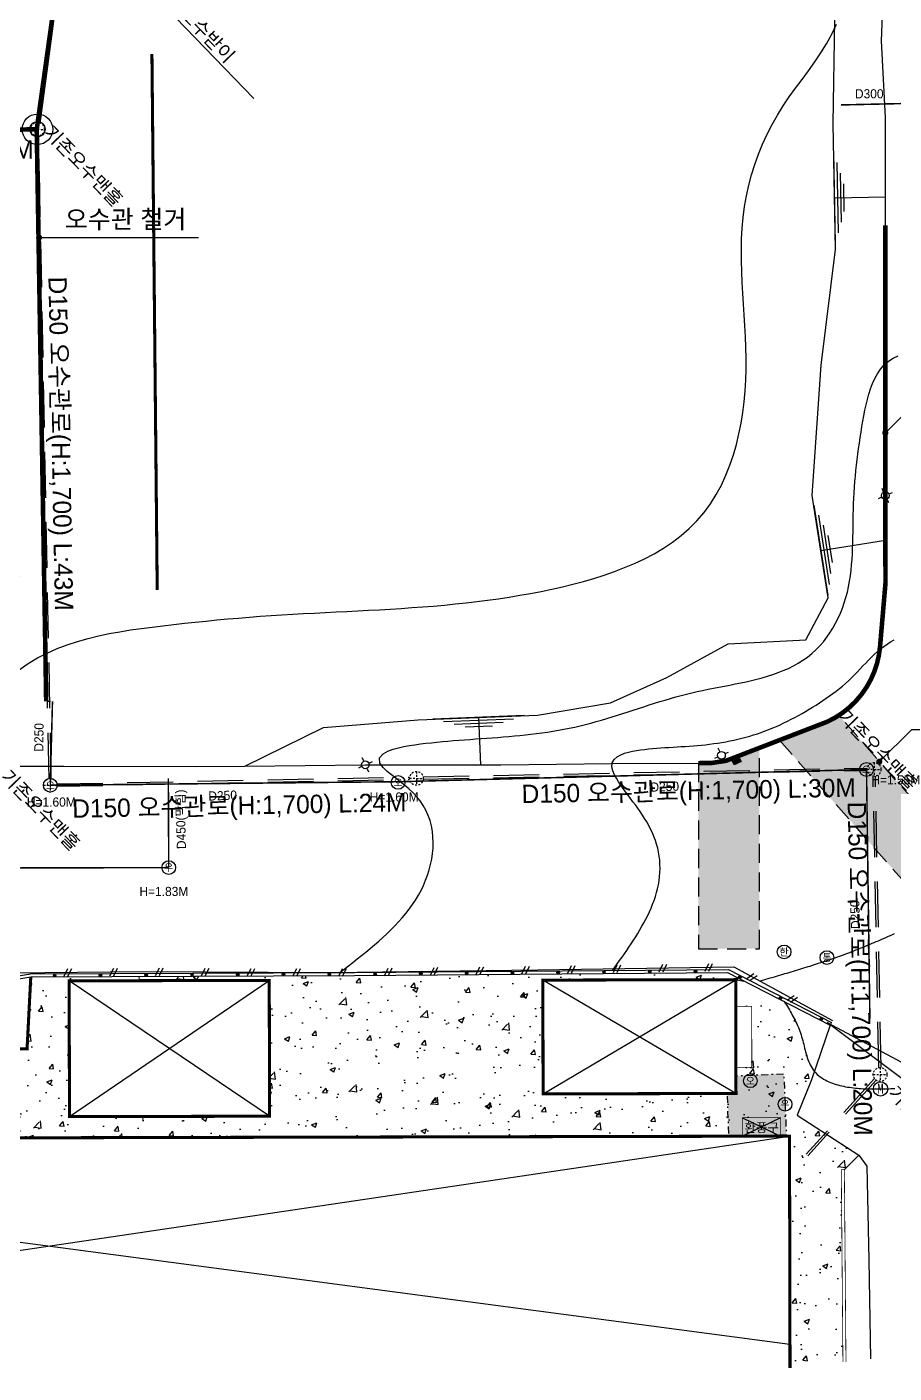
# Model space of a CAD drawing. Header units: millimetres. Extents: x 215149 to 215376, y 463026 to 463188.
# Drawn here: x 215243.6 to 215300.4, y 463030.3 to 463118.6 of the extents above; entities that cross this region are included whole.
import ezdxf
from ezdxf.enums import TextEntityAlignment as Align

# ---------------------------------------------------------------- set-up
doc = ezdxf.new("R2010")
doc.units = ezdxf.units.MM
doc.header["$MEASUREMENT"] = 0
for name, pattern in [('CENTER', [2, 1.25, -0.25, 0.25, -0.25]), ('DASHDOT', [1, 0.5, -0.25, 0, -0.25]), ('DASHED2', [0.375, 0.25, -0.125]), ('HIDDEN2', [0.1875, 0.125, -0.0625]), ('HIDDEN_2', [4.6, 3, -1.6]), ('PHANTOM2', [1.25, 0.625, -0.125, 0.125, -0.125, 0.125, -0.125])]:
    doc.linetypes.add(name, pattern=pattern)
for name, color, linetype in [('-C-L형 측구 경계석 철거', 10, 'CENTER'), ('-C-아스콘 절단', 1, 'DASHED2'), ('-C-아스콘 철거', 254, 'Continuous'), ('-C-오수관철거', 4, 'PHANTOM2'), ('-C-오수맨홀 철거', 4, 'Continuous'), ('-C-지시선', 7, 'Continuous'), ('-C-콘크리트 절단', 30, 'DASHDOT'), ('-C-콘크리트 철거', 253, 'Continuous'), ('1M(48)', 252, 'Continuous'), ('5M(86)', 252, 'Continuous'), ("CON'C(31)", 252, 'Continuous'), ('DIM', 252, 'Continuous'), ('HID', 252, 'HIDDEN2'), ('TBM(1)', 252, 'Continuous'), ('TEX', 252, 'Continuous'), ('TEXT', 252, 'Continuous'), ('WALL', 252, 'Continuous'), ('WB', 252, 'Continuous'), ('가로등(32)', 252, 'Continuous'), ('경사면(8)', 252, 'Continuous'), ('기타맨홀(25)', 252, 'Continuous'), ('도시가스맨홀(50)', 252, 'Continuous'), ('빗물받이(5)', 252, 'Continuous'), ('아스팔트도로(1)', 252, 'Continuous'), ('오수(34)', 252, 'Continuous'), ('오수관로', 252, 'HIDDEN_2'), ('옹벽(4)', 252, 'Continuous'), ('우수맨홀(42)', 252, 'Continuous'), ('조립식건물(40)', 252, 'Continuous'), ('콘크리트수로(5)', 252, 'Continuous'), ('통신맨홀(4)', 252, 'Continuous'), ('한전맨홀(1)', 252, 'Continuous'), ('현황선', 252, 'Continuous'), ('휀스(70)', 252, 'Continuous')]:
    doc.layers.add(name, color=color, linetype=linetype)
doc.styles.get("Standard").update_dxf_attribs({"font": 'simplex.shx'})
doc.styles.add('돋음', font='Dotum.ttf')
doc.styles.add('돋음체', font='DotumChe.TTF')
doc.styles.add('휴먼엑스포', font='Expo M.ttf')
doc.dimstyles.get("Standard").update_dxf_attribs({"dimtxt": 0.18, "dimasz": 0.18, "dimexe": 0.18, "dimexo": 0.0625, "dimgap": 0.09, "dimtad": 1, "dimzin": 0, "dimdsep": 46, "dimtxsty": 'Standard', "dimcen": 0.09, "dimadec": 0, "dimazin": 0, "dimtfac": 1, "dimtdec": 4, "dimtofl": 0, "dimtmove": 0, "dimatfit": 3, "dimfxl": 1, "dimtolj": 1, "dimtzin": 0, "dimarcsym": 0})

# ---------------------------------------------------------------- blocks, each defined once
blk = doc.blocks.new('I1')
at = {"layer": '옹벽(4)'}
blk.add_hatch(color=256, dxfattribs=at).paths.add_polyline_path([(-0.084, 0, 1), (0.085, 0, 1)])
blk.add_circle((0, 0), 0.0846, dxfattribs=at)
blk = doc.blocks.new('P')
at = {"layer": '휀스(70)', "linetype": 'Continuous'}
for points in [[(-0.25, -0.25), (0, 0.25)], [(0, -0.25), (0.25, 0.25)]]:
    blk.add_lwpolyline(points, dxfattribs=at)
blk = doc.blocks.new('m')
at = {"layer": '기타맨홀(25)'}
blk.add_circle((0, 0), 0.78, dxfattribs=at)
at = {"layer": '기타맨홀(25)', "linetype": 'Continuous', "style": '돋음체'}
blk.add_text('M', height=1.1, dxfattribs=at).set_placement((-0.37, -0.52))
blk = doc.blocks.new('w')
at = {"layer": '우수맨홀(42)'}
blk.add_circle((0, 0), 0.75, dxfattribs=at)
at = {"layer": '우수맨홀(42)', "style": '돋음체'}
blk.add_text('우', height=0.8, dxfattribs=at).set_placement((0, 0), align=Align.MIDDLE)
blk = doc.blocks.new('o')
at = {"layer": '오수(34)'}
blk.add_circle((0, 0), 0.75, dxfattribs=at)
at = {"layer": '오수(34)', "style": '돋음체'}
blk.add_text('오', height=0.8, dxfattribs=at).set_placement((0, 0), align=Align.MIDDLE)
blk = doc.blocks.new('e-')
at = {"layer": '한전맨홀(1)'}
blk.add_circle((0, 0), 0.75, dxfattribs=at)
at = {"layer": '한전맨홀(1)', "style": '돋음체'}
blk.add_text('한', height=0.8, rotation=0.4266, dxfattribs=at).set_placement((0, 0), align=Align.MIDDLE)
blk = doc.blocks.new('t-')
at = {"layer": '통신맨홀(4)'}
blk.add_circle((0, 0), 0.75, dxfattribs=at)
at = {"layer": '통신맨홀(4)', "style": '돋음체'}
blk.add_text('통', height=0.8, dxfattribs=at).set_placement((0.01, 0.01), align=Align.MIDDLE)
blk = doc.blocks.new('F')
at = {"layer": '가로등(32)'}
for p, q in [((-0.19, 0.42), (-0.35, 0.77)), ((0.42, 0.19), (0.77, 0.35)), ((-0.42, -0.19), (-0.77, -0.35)), ((0.19, -0.42), (0.35, -0.77))]:
    blk.add_line(p, q, dxfattribs=at)
blk.add_circle((0, 0), 0.42, dxfattribs=at)
blk = doc.blocks.new('W1')
at = {"layer": '빗물받이(5)'}
h = blk.add_hatch(dxfattribs=at)
h.set_pattern_fill('ANSI31', color=256, scale=0.02, style=0)
h.set_pattern_definition([(45, (-178.083926, -134.613974), (-0.04490128, 0.04490128), [])])
h.paths.add_polyline_path([(0.26, 0.149), (-0.24, 0.149), (-0.24, -0.151), (0.26, -0.151)])
blk.add_lwpolyline([(-0.24, 0.149), (0.26, 0.149), (0.26, -0.151), (-0.24, -0.151), (-0.24, 0.149)], dxfattribs=at)
blk = doc.blocks.new('A$C3eb1137b')
at = {"layer": 'DIM'}
for points in [[(25.754, 13.099, 0, 0.3, 0), (25.882, 13.99, 0, 0, 0), (25.82, 13.558, 0, 0, 0)], [(24.93, 7.352, 0, 0.3, 0), (25.058, 8.242, 0, 0, 0), (24.996, 7.811, 0, 0, 0)], [(24.139, 1.835, 0, 0.3, 0), (24.267, 2.725, 0, 0, 0), (24.205, 2.294, 0, 0, 0)]]:
    blk.add_lwpolyline(points, format="xyseb", dxfattribs=at)
at = {"layer": 'HID'}
for p, q in [((-0.45, 0.012), (0.45, -0.012)), ((0.012, 0.45), (-0.012, -0.45)), ((23.375, 0.256), (24.275, 0.231)), ((23.837, 0.693), (23.813, -0.206)), ((24.277, -42.304), (24.252, -43.204)), ((48.275, -42.078), (48.25, -42.977)), ((77.811, -42.209), (78.711, -42.233)), ((78.273, -41.771), (78.249, -42.671)), ((23.815, -42.742), (24.714, -42.767)), ((47.813, -42.515), (48.713, -42.54)), ((78.016, -62.208), (78.915, -62.232)), ((78.478, -61.77), (78.453, -62.67))]:
    blk.add_line(p, q, dxfattribs=at)
for centre in [(0, 0), (23.825, 0.244), (24.264, -42.754), (48.263, -42.528), (78.261, -42.221), (78.466, -62.22)]:
    blk.add_circle(centre, 0.45, dxfattribs=at)
at = {"layer": 'WALL'}
blk.add_line((-2.185, 1.111), (-2.168, -0.537), dxfattribs=at)
at = {"layer": 'WB'}
for p, q in [((26.231, 15.111), (25.697, 14.605)), ((26.217, 14.591), (25.711, 15.125)), ((25.964, 14.858), (38.021, 2.122))]:
    blk.add_line(p, q, dxfattribs=at)
at = {"layer": 'WB', "const_width": 0.15}
for points in [[(25.888, 16.143), (25.885, 15.218)], [(26.108, 16.16), (26.105, 15.198)], [(25.953, 14.49), (23.972, 0.669)]]:
    blk.add_lwpolyline(points, dxfattribs=at)
at = {"layer": 'WB'}
blk.add_circle((25.964, 14.858), 0.368, dxfattribs=at)
at = {"layer": '오수관로'}
for p, q in [((-2.174, 0.053), (-0.451, 0.07)), ((0.449, 0.08), (23.374, 0.314)), ((0.451, -0.07), (23.376, 0.164)), ((-2.173, -0.097), (-0.449, -0.08)), ((24.185, -42.311), (23.755, -0.207)), ((24.335, -42.31), (23.905, -0.206)), ((48.711, -42.429), (77.811, -42.132)), ((48.713, -42.579), (77.812, -42.282)), ((24.714, -42.675), (47.812, -42.438)), ((24.715, -42.825), (47.814, -42.588)), ((78.387, -61.771), (78.191, -42.672)), ((78.537, -61.769), (78.341, -42.67)), ((78.096, -62.491), (73.563, -67.408)), ((78.207, -62.593), (73.673, -67.51))]:
    blk.add_line(p, q, dxfattribs=at)
at = {"layer": 'TEX', "ltscale": 1.2, "style": '휴먼엑스포'}
for s, p in [('악취방지용 기성오수받이', (27.47, 13.655)), ('기존오수맨홀', (24.165, -0.03)), ('오수맨홀', (-4.169, -0.633)), ('기존 부지내우수맨홀', (14.613, -22.192)), ('연결됨', (13.642, -23.256)), ('기존오수맨홀', (75.862, -38.799)), ('기존오수맨홀', (20.957, -42.219)), ('기존오수맨홀', (78.911, -63.493))]:
    blk.add_text(s, height=0.9, rotation=313.42948, dxfattribs=at).set_placement(p)
at = {"layer": 'TEXT', "style": '휴먼엑스포'}
for s, rotation, p in [('D150 오수관로(H:1,700) L:24M', 0.58568, (1.674, -1.899)), ('D150 오수관로(H:1,700) L:43M', 270.58568, (24.453, -9.432)), ('D150 오수관로(H:1,700) L:30M', 0.58568, (55.151, -44.219)), ('D150 오수관로(H:1,700) L:24M', 0.58568, (25.694, -44.904)), ('D150 오수관로(H:1,700) L:20M', 270.58568, (76.508, -44.333))]:
    blk.add_text(s, height=1.2, rotation=rotation, dxfattribs=at).set_placement(p)

msp = doc.modelspace()

# ---------------------------------------------------------------- hatches: boundary and pattern name
at = {"layer": '-C-아스콘 철거'}
h = msp.add_hatch(color=256, dxfattribs=at)
h.dxf.hatch_style = 1
h.paths.add_polyline_path([(215301.252, 463062.344), (215304.253, 463064.988), (215296.815, 463073.434), (215296.068, 463073.022), (215292.918, 463071.807)])
h = msp.add_hatch(color=256, dxfattribs=at)
h.dxf.hatch_style = 1
h.paths.add_polyline_path([(215291.61, 463071.302), (215289.412, 463070.455), (215288.441, 463070.308), (215287.61, 463070.302), (215287.61, 463058.138), (215291.61, 463058.138)])
at = {"layer": '-C-콘크리트 철거', "linetype": 'ByBlock'}
h = msp.add_hatch(color=256, dxfattribs=at)
h.dxf.hatch_style = 1
h.paths.add_polyline_path([(215293.287, 463047.947), (215293.372, 463045.948), (215289.62, 463045.79), (215289.535, 463047.788), (215289.51, 463048.651), (215290.072, 463048.653), (215290.07, 463049.813), (215293.203, 463049.945)])
at = {"layer": "CON'C(31)"}
h = msp.add_hatch(dxfattribs=at)
h.set_pattern_fill('AR-CONC', color=256, scale=0.5)
h.set_pattern_definition([(50, (0, 0), (3.586300913, -0.313760675), [0.375, -4.125]), (355, (0, 0), (-0.693756668, 3.760960669), [0.3, -3.3]), (100.45144446, (0.299, -0.026), (2.892544234, 3.447199955), [0.31870096, -3.50571056]), (46.1842, (0, 1), (5.336206653, -0.827596404), [0.5625, -6.1875]), (96.6356355, (0.4447, 0.931), (4.67330973, 4.870593004), [0.47805171, -5.2585688]), (351.184164, (0, 1), (4.673309725, 4.870593), [0.45, -4.950000005]), (21, (0.5, 0.75), (2.98453526, -2.013094453), [0.375, -4.125]), (326, (0.5, 0.75), (1.21657666, 3.625750225), [0.3, -3.3]), (71.45144474, (0.7487, 0.5822), (4.201111884, 1.612655764), [0.31870095, -3.50571056]), (37.5, (0, 0), (0.0607992766, 1.664469269), [0, -3.26, 0, -3.35, 0, -3.3125]), (7.5, (0, 0), (1.315347687, 1.9720585594), [0, -1.91, 0, -3.185, 0, -1.2625]), (327.5, (-1.115, 0), (2.669112181, -0.1127743587), [0, -1.25, 0, -3.9, 0, -5.175]), (317.5, (-1.615, 0), (2.915930847, 0.500524912), [0, -1.625, 0, -2.59, 0, -3.675])])
h.paths.add_polyline_path([(215274.011, 463056.449), (215265.071, 463056.376), (215243.857, 463056.293), (215243.614, 463051.576), (215243.191, 463051.576), (215242.606, 463045.745), (215271.247, 463045.808)])
h.paths.add_polyline_path([(215259.505, 463047.164), (215246.392, 463047.135), (215246.372, 463056.034), (215259.485, 463056.063)], flags=16)
h.paths.add_polyline_path([(215295.016, 463049.553), (215295.206, 463050.104), (215295.136, 463050.195), (215295.064, 463050.302), (215294.999, 463050.413), (215294.939, 463050.527), (215294.885, 463050.644), (215294.835, 463050.763), (215294.79, 463050.884), (215294.748, 463051.006), (215294.709, 463051.128), (215294.673, 463051.252), (215294.638, 463051.376), (215294.605, 463051.501), (215294.573, 463051.625), (215294.541, 463051.75), (215294.51, 463051.875), (215294.478, 463052), (215294.445, 463052.125), (215294.411, 463052.249), (215294.376, 463052.373), (215294.338, 463052.496), (215294.298, 463052.619), (215294.255, 463052.74), (215294.21, 463052.861), (215294.161, 463052.98), (215294.111, 463053.099), (215294.058, 463053.216), (215294.003, 463053.333), (215293.946, 463053.448), (215293.887, 463053.563), (215293.826, 463053.677), (215293.764, 463053.79), (215293.701, 463053.902), (215293.637, 463054.014), (215293.572, 463054.125), (215293.505, 463054.235), (215293.439, 463054.346), (215293.372, 463054.456), (215293.304, 463054.565), (215293.236, 463054.675), (215289.526, 463056.576), (215274.011, 463056.449), (215271.247, 463045.808), (215290.496, 463045.851), (215290.496, 463047.061), (215292.984, 463047.061), (215292.984, 463045.857), (215293.58, 463045.858), (215293.614, 463030.654), (215297.081, 463031.047), (215296.974, 463043.661), (215297.174, 463043.663), (215297.86, 463044.351), (215298.114, 463044.607), (215294.076, 463047.239)])
h.paths.add_polyline_path([(215277.431, 463048.624), (215277.415, 463056.082), (215290.056, 463056.11), (215290.06, 463054.366), (215291.103, 463054.368), (215291.112, 463050.362), (215290.069, 463050.359), (215290.072, 463048.653)], flags=16)
h.paths.add_polyline_path([(215290.563, 463049.488, -1), (215291.463, 463049.488, -1)], flags=16)
h.paths.add_polyline_path([(215293.737, 463047.947, -1), (215292.837, 463047.947, -1)], flags=16)
h.paths.add_polyline_path([(215240.269, 463049.139), (215243.402, 463049.139), (215243.402, 463050.169), (215240.269, 463050.169)], flags=9)
h.paths.add_polyline_path([(215292.826, 463047.543), (215293.749, 463047.543), (215293.749, 463048.35), (215292.826, 463048.35)], flags=24)
h.paths.add_polyline_path([(215290.57, 463049.143), (215291.455, 463049.143), (215291.455, 463049.833), (215290.57, 463049.833)], flags=24)

# ---------------------------------------------------------------- linework, layer by layer
at = {"layer": '-C-L형 측구 경계석 철거', "ltscale": 2, "const_width": 0.3, "flags": 128}
msp.add_lwpolyline([(215287.61, 463070.303), (215288.441, 463070.308), (215289.412, 463070.455), (215296.068, 463073.022, 0.271366), (215299.517, 463077.979), (215299.87, 463082.103), (215299.859, 463087.839), (215299.864, 463096.063), (215299.864, 463105.539)], format="xyb", dxfattribs=at)
at = {"layer": '-C-L형 측구 경계석 철거'}
msp.add_lwpolyline([(215245.154, 463074.347), (215245.004, 463074.347)], dxfattribs=at)
at = {"layer": '-C-아스콘 절단', "color": 1, "ltscale": 5}
for points in [[(215292.918, 463071.807), (215301.252, 463062.344), (215304.253, 463064.988), (215296.815, 463073.434)], [(215287.61, 463070.302), (215287.61, 463058.138), (215291.61, 463058.138), (215291.61, 463071.302)]]:
    msp.add_lwpolyline(points, dxfattribs=at)
at = {"layer": '-C-오수관철거', "ltscale": 3, "flags": 128}
msp.add_lwpolyline([(215246.292, 463126.475, 0.3, 0.3, 0), (215244.246, 463111.847, 0.3, 0.3, 0), (215244.867, 463074.346, 0, 0, 0)], format="xyseb", dxfattribs=at)
at = {"layer": '-C-오수관철거', "ltscale": 3, "const_width": 0.3}
msp.add_lwpolyline([(215244.246, 463111.847), (215220.47, 463111.378)], dxfattribs=at)
at = {"layer": '-C-오수맨홀 철거'}
for radius in [1, 0.5]:
    msp.add_circle((215244.291, 463111.845), radius, dxfattribs=at)
at = {"layer": '-C-콘크리트 절단', "ltscale": 0.9, "flags": 128}
msp.add_lwpolyline([(215293.287, 463047.947), (215293.372, 463045.948), (215289.62, 463045.79), (215289.535, 463047.788), (215289.51, 463048.651), (215290.072, 463048.653), (215290.07, 463049.813), (215293.203, 463049.945)], close=True, dxfattribs=at)
at = {"layer": '1M(48)'}
for points, elevation in [([(215243.105, 463076.425), (215243.689, 463076.83), (215243.689, 463076.83), (215244.301, 463077.194), (215244.301, 463077.194), (215244.934, 463077.519), (215244.934, 463077.519), (215245.585, 463077.806), (215245.585, 463077.806), (215246.25, 463078.059), (215246.25, 463078.059), (215246.926, 463078.28), (215246.926, 463078.28), (215247.611, 463078.473), (215247.611, 463078.473), (215248.303, 463078.641), (215248.303, 463078.641), (215248.999, 463078.788), (215248.999, 463078.788), (215249.699, 463078.917), (215249.699, 463078.917), (215250.401, 463079.03), (215250.401, 463079.03), (215251.106, 463079.131), (215251.106, 463079.131), (215251.812, 463079.223), (215251.812, 463079.223), (215252.518, 463079.308), (215252.518, 463079.308), (215253.225, 463079.389), (215253.225, 463079.389), (215253.933, 463079.467), (215253.933, 463079.467), (215254.64, 463079.543), (215254.64, 463079.543), (215255.348, 463079.616), (215255.348, 463079.616), (215256.056, 463079.685), (215256.056, 463079.685), (215256.765, 463079.752), (215256.765, 463079.752), (215257.474, 463079.814), (215257.474, 463079.814), (215258.183, 463079.873), (215258.183, 463079.873), (215258.893, 463079.927), (215258.893, 463079.927), (215259.602, 463079.977), (215259.602, 463079.977), (215260.313, 463080.023), (215260.313, 463080.023), (215261.023, 463080.065), (215261.023, 463080.065), (215261.734, 463080.105), (215261.734, 463080.105), (215262.444, 463080.142), (215262.444, 463080.142), (215263.155, 463080.178), (215263.155, 463080.178), (215263.866, 463080.213), (215263.866, 463080.213), (215264.577, 463080.248), (215264.577, 463080.248), (215265.287, 463080.284), (215265.287, 463080.284), (215265.998, 463080.321), (215265.998, 463080.321), (215266.709, 463080.359), (215266.709, 463080.359), (215267.419, 463080.4), (215267.419, 463080.4), (215268.129, 463080.444), (215268.129, 463080.444), (215268.839, 463080.492), (215268.839, 463080.492), (215269.549, 463080.544), (215269.549, 463080.544), (215270.259, 463080.601), (215270.259, 463080.601), (215270.967, 463080.664), (215270.967, 463080.664), (215271.676, 463080.733), (215271.676, 463080.733), (215272.383, 463080.808), (215272.383, 463080.808), (215273.09, 463080.89), (215273.09, 463080.89), (215273.796, 463080.98), (215273.796, 463080.98), (215274.501, 463081.079), (215274.501, 463081.079), (215275.205, 463081.185), (215275.205, 463081.185), (215275.907, 463081.301), (215275.907, 463081.301), (215276.607, 463081.426), (215276.607, 463081.426), (215277.306, 463081.561), (215277.306, 463081.561), (215278.003, 463081.706), (215278.003, 463081.706), (215278.697, 463081.862), (215278.697, 463081.862), (215279.389, 463082.03), (215279.389, 463082.03), (215280.077, 463082.212), (215280.077, 463082.212), (215280.76, 463082.41), (215280.76, 463082.41), (215281.439, 463082.624), (215281.439, 463082.624), (215282.111, 463082.858), (215282.111, 463082.858), (215282.775, 463083.114), (215282.775, 463083.114), (215283.43, 463083.392), (215283.43, 463083.392), (215284.073, 463083.696), (215284.073, 463083.696), (215284.703, 463084.028), (215284.703, 463084.028), (215285.315, 463084.39), (215285.315, 463084.39), (215285.907, 463084.785), (215285.907, 463084.785), (215286.474, 463085.215), (215286.474, 463085.215), (215287.012, 463085.681), (215287.012, 463085.681), (215287.516, 463086.183), (215287.516, 463086.183), (215287.98, 463086.723), (215287.98, 463086.723), (215288.401, 463087.296), (215288.401, 463087.296), (215288.779, 463087.899), (215288.779, 463087.899), (215289.116, 463088.525), (215289.116, 463088.525), (215289.415, 463089.171), (215289.415, 463089.171), (215289.676, 463089.833), (215289.676, 463089.833), (215289.904, 463090.507), (215289.904, 463090.507), (215290.1, 463091.191), (215290.1, 463091.191), (215290.266, 463091.883), (215290.266, 463091.883), (215290.404, 463092.582), (215290.404, 463092.582), (215290.516, 463093.284), (215290.516, 463093.284), (215290.603, 463093.99), (215290.603, 463093.99), (215290.668, 463094.699), (215290.668, 463094.699), (215290.71, 463095.41), (215290.71, 463095.41), (215290.731, 463096.121), (215290.731, 463096.121), (215290.733, 463096.833), (215290.733, 463096.833), (215290.72, 463097.544), (215290.72, 463097.544), (215290.693, 463098.255), (215290.693, 463098.255), (215290.657, 463098.966), (215290.657, 463098.966), (215290.615, 463099.676), (215290.615, 463099.676), (215290.569, 463100.387), (215290.569, 463100.387), (215290.525, 463101.097), (215290.525, 463101.097), (215290.484, 463101.807), (215290.484, 463101.807), (215290.452, 463102.518), (215290.452, 463102.518), (215290.431, 463103.229), (215290.431, 463103.229), (215290.425, 463103.941), (215290.425, 463103.941), (215290.439, 463104.653), (215290.439, 463104.653), (215290.476, 463105.363), (215290.476, 463105.363), (215290.539, 463106.072), (215290.539, 463106.072), (215290.632, 463106.778), (215290.632, 463106.778), (215290.756, 463107.478), (215290.756, 463107.478), (215290.911, 463108.173), (215290.911, 463108.173), (215291.095, 463108.86), (215291.095, 463108.86), (215291.308, 463109.539), (215291.308, 463109.539), (215291.55, 463110.208), (215291.55, 463110.208), (215291.819, 463110.867), (215291.819, 463110.867), (215292.115, 463111.514), (215292.115, 463111.514), (215292.438, 463112.148), (215292.438, 463112.148), (215292.787, 463112.768), (215292.787, 463112.768), (215293.162, 463113.373), (215293.162, 463113.373), (215293.561, 463113.962), (215293.561, 463113.962), (215293.976, 463114.541), (215293.976, 463114.541), (215294.399, 463115.113), (215294.399, 463115.113), (215294.822, 463115.685), (215294.822, 463115.685), (215295.238, 463116.262), (215295.238, 463116.262), (215295.639, 463116.85), (215295.639, 463116.85), (215296.015, 463117.455), (215296.015, 463117.455), (215296.356, 463118.079), (215296.356, 463118.079), (215296.654, 463118.725)], 94), ([(215264.102, 463056.583), (215264.391, 463056.804), (215264.391, 463056.804), (215264.68, 463057.025), (215264.68, 463057.025), (215264.967, 463057.247), (215264.967, 463057.247), (215265.254, 463057.471), (215265.254, 463057.471), (215265.539, 463057.696), (215265.539, 463057.696), (215265.823, 463057.924), (215265.823, 463057.924), (215266.104, 463058.155), (215266.104, 463058.155), (215266.382, 463058.389), (215266.382, 463058.389), (215266.656, 463058.628), (215266.656, 463058.628), (215266.927, 463058.87), (215266.927, 463058.87), (215267.194, 463059.118), (215267.194, 463059.118), (215267.455, 463059.371), (215267.455, 463059.371), (215267.71, 463059.629), (215267.71, 463059.629), (215267.959, 463059.895), (215267.959, 463059.895), (215268.2, 463060.167), (215268.2, 463060.167), (215268.433, 463060.446), (215268.433, 463060.446), (215268.656, 463060.733), (215268.656, 463060.733), (215268.868, 463061.028), (215268.868, 463061.028), (215269.069, 463061.331), (215269.069, 463061.331), (215269.257, 463061.642), (215269.257, 463061.642), (215269.432, 463061.961), (215269.432, 463061.961), (215269.591, 463062.288), (215269.591, 463062.288), (215269.734, 463062.622), (215269.734, 463062.622), (215269.861, 463062.963), (215269.861, 463062.963), (215269.97, 463063.31), (215269.97, 463063.31), (215270.061, 463063.662), (215270.061, 463063.662), (215270.133, 463064.018), (215270.133, 463064.018), (215270.186, 463064.378), (215270.186, 463064.378), (215270.219, 463064.74), (215270.219, 463064.74), (215270.229, 463065.103), (215270.229, 463065.103), (215270.216, 463065.467), (215270.216, 463065.467), (215270.179, 463065.828), (215270.179, 463065.828), (215270.115, 463066.186), (215270.115, 463066.186), (215270.024, 463066.538), (215270.024, 463066.538), (215269.904, 463066.881), (215269.904, 463066.881), (215269.756, 463067.213), (215269.756, 463067.213), (215269.579, 463067.531), (215269.579, 463067.531), (215269.374, 463067.831), (215269.374, 463067.831), (215269.144, 463068.112), (215269.144, 463068.112), (215268.893, 463068.375), (215268.893, 463068.375), (215268.627, 463068.623), (215268.627, 463068.623), (215268.35, 463068.859), (215268.35, 463068.859), (215268.067, 463069.088), (215268.067, 463069.088), (215267.781, 463069.312), (215267.781, 463069.312), (215267.494, 463069.536), (215267.494, 463069.536), (215267.213, 463069.765), (215267.213, 463069.765), (215266.945, 463070.012), (215266.945, 463070.012), (215266.728, 463070.302), (215266.728, 463070.302), (215266.704, 463070.653), (215266.704, 463070.653), (215266.943, 463070.921), (215266.943, 463070.921), (215267.264, 463071.091), (215267.264, 463071.091), (215267.606, 463071.213), (215267.606, 463071.213), (215267.957, 463071.308), (215267.957, 463071.308), (215268.312, 463071.386), (215268.312, 463071.386), (215268.67, 463071.452), (215268.67, 463071.452), (215269.029, 463071.509), (215269.029, 463071.509), (215269.389, 463071.559), (215269.389, 463071.559), (215269.75, 463071.604), (215269.75, 463071.604), (215270.111, 463071.644), (215270.111, 463071.644), (215270.473, 463071.681), (215270.473, 463071.681), (215270.835, 463071.715), (215270.835, 463071.715), (215271.197, 463071.747), (215271.197, 463071.747), (215271.559, 463071.777), (215271.559, 463071.777), (215271.922, 463071.805), (215271.922, 463071.805), (215272.284, 463071.833), (215272.284, 463071.833), (215272.647, 463071.859), (215272.647, 463071.859), (215273.01, 463071.885), (215273.01, 463071.885), (215273.372, 463071.911), (215273.372, 463071.911), (215273.735, 463071.937), (215273.735, 463071.937), (215274.098, 463071.964), (215274.098, 463071.964), (215274.46, 463071.991), (215274.46, 463071.991), (215274.823, 463072.02), (215274.823, 463072.02), (215275.185, 463072.05), (215275.185, 463072.05), (215275.547, 463072.082), (215275.547, 463072.082), (215275.909, 463072.116), (215275.909, 463072.116), (215276.271, 463072.154), (215276.271, 463072.154), (215276.632, 463072.195), (215276.632, 463072.195), (215276.993, 463072.24), (215276.993, 463072.24), (215277.353, 463072.288), (215277.353, 463072.288), (215277.713, 463072.34), (215277.713, 463072.34), (215278.072, 463072.397), (215278.072, 463072.397), (215278.431, 463072.458), (215278.431, 463072.458), (215278.788, 463072.524), (215278.788, 463072.524), (215279.145, 463072.594), (215279.145, 463072.594), (215279.501, 463072.67), (215279.501, 463072.67), (215279.855, 463072.751), (215279.855, 463072.751), (215280.209, 463072.837), (215280.209, 463072.837), (215280.561, 463072.927), (215280.561, 463072.927), (215280.912, 463073.022), (215280.912, 463073.022), (215281.262, 463073.121), (215281.262, 463073.121), (215281.61, 463073.224), (215281.61, 463073.224), (215281.958, 463073.33), (215281.958, 463073.33), (215282.305, 463073.439), (215282.305, 463073.439), (215282.651, 463073.55), (215282.651, 463073.55), (215282.997, 463073.662), (215282.997, 463073.662), (215283.343, 463073.776), (215283.343, 463073.776), (215283.688, 463073.889), (215283.688, 463073.889), (215284.034, 463074.002), (215284.034, 463074.002), (215284.38, 463074.114), (215284.38, 463074.114), (215284.726, 463074.224), (215284.726, 463074.224), (215285.073, 463074.332), (215285.073, 463074.332), (215285.421, 463074.438), (215285.421, 463074.438), (215285.77, 463074.541), (215285.77, 463074.541), (215286.12, 463074.64), (215286.12, 463074.64), (215286.471, 463074.735), (215286.471, 463074.735), (215286.823, 463074.826), (215286.823, 463074.826), (215287.176, 463074.912), (215287.176, 463074.912), (215287.531, 463074.993), (215287.531, 463074.993), (215287.886, 463075.07), (215287.886, 463075.07), (215288.242, 463075.143), (215288.242, 463075.143), (215288.599, 463075.214), (215288.599, 463075.214), (215288.956, 463075.283), (215288.956, 463075.283), (215289.313, 463075.352), (215289.313, 463075.352), (215289.67, 463075.421), (215289.67, 463075.421), (215290.026, 463075.492), (215290.026, 463075.492), (215290.383, 463075.565), (215290.383, 463075.565), (215290.738, 463075.641), (215290.738, 463075.641), (215291.093, 463075.722), (215291.093, 463075.722), (215291.446, 463075.809), (215291.446, 463075.809), (215291.797, 463075.902), (215291.797, 463075.902), (215292.146, 463076.004), (215292.146, 463076.004), (215292.493, 463076.114), (215292.493, 463076.114), (215292.836, 463076.235), (215292.836, 463076.235), (215293.174, 463076.368), (215293.174, 463076.368), (215293.507, 463076.514), (215293.507, 463076.514), (215293.833, 463076.675), (215293.833, 463076.675), (215294.151, 463076.85), (215294.151, 463076.85), (215294.46, 463077.043), (215294.46, 463077.043), (215294.757, 463077.252), (215294.757, 463077.252), (215295.041, 463077.479), (215295.041, 463077.479), (215295.31, 463077.724), (215295.31, 463077.724), (215295.563, 463077.985), (215295.563, 463077.985), (215295.801, 463078.26), (215295.801, 463078.26), (215296.023, 463078.548), (215296.023, 463078.548), (215296.23, 463078.846), (215296.23, 463078.846), (215296.423, 463079.155), (215296.423, 463079.155), (215296.601, 463079.472), (215296.601, 463079.472), (215296.764, 463079.796), (215296.764, 463079.796), (215296.914, 463080.128), (215296.914, 463080.128), (215297.049, 463080.465), (215297.049, 463080.465), (215297.17, 463080.808), (215297.17, 463080.808), (215297.277, 463081.156), (215297.277, 463081.156), (215297.37, 463081.507), (215297.37, 463081.507), (215297.449, 463081.862), (215297.449, 463081.862), (215297.516, 463082.22), (215297.516, 463082.22), (215297.572, 463082.579), (215297.572, 463082.579), (215297.617, 463082.94), (215297.617, 463082.94), (215297.653, 463083.301), (215297.653, 463083.301), (215297.681, 463083.664), (215297.681, 463083.664), (215297.702, 463084.027), (215297.702, 463084.027), (215297.718, 463084.39), (215297.718, 463084.39), (215297.729, 463084.754), (215297.729, 463084.754), (215297.736, 463085.117), (215297.736, 463085.117), (215297.741, 463085.481), (215297.741, 463085.481), (215297.745, 463085.844), (215297.745, 463085.844), (215297.75, 463086.208), (215297.75, 463086.208), (215297.755, 463086.571), (215297.755, 463086.571), (215297.763, 463086.935), (215297.763, 463086.935), (215297.775, 463087.298), (215297.775, 463087.298), (215297.79, 463087.662), (215297.79, 463087.662), (215297.811, 463088.025), (215297.811, 463088.025), (215297.835, 463088.388), (215297.835, 463088.388), (215297.863, 463088.75), (215297.863, 463088.75), (215297.896, 463089.112), (215297.896, 463089.112), (215297.932, 463089.474), (215297.932, 463089.474), (215297.971, 463089.835), (215297.971, 463089.835), (215298.014, 463090.197), (215298.014, 463090.197), (215298.06, 463090.557), (215298.06, 463090.557), (215298.109, 463090.917), (215298.109, 463090.917), (215298.161, 463091.277), (215298.161, 463091.277), (215298.215, 463091.637), (215298.215, 463091.637), (215298.272, 463091.996), (215298.272, 463091.996), (215298.33, 463092.355), (215298.33, 463092.355), (215298.391, 463092.713), (215298.391, 463092.713), (215298.455, 463093.071), (215298.455, 463093.071), (215298.523, 463093.429), (215298.523, 463093.429), (215298.598, 463093.784), (215298.598, 463093.784), (215298.682, 463094.138), (215298.682, 463094.138), (215298.778, 463094.489), (215298.778, 463094.489), (215298.888, 463094.835), (215298.888, 463094.835), (215299.015, 463095.176), (215299.015, 463095.176), (215299.163, 463095.508), (215299.163, 463095.508), (215299.338, 463095.827), (215299.338, 463095.827), (215299.542, 463096.127), (215299.542, 463096.127), (215299.782, 463096.401), (215299.782, 463096.401), (215300.057, 463096.638), (215300.057, 463096.638), (215300.363, 463096.834), (215300.363, 463096.834), (215300.691, 463096.99)], 93), ([(215281.982, 463056.715), (215282.138, 463056.932), (215282.138, 463056.932), (215282.293, 463057.15), (215282.293, 463057.15), (215282.449, 463057.368), (215282.449, 463057.368), (215282.603, 463057.587), (215282.603, 463057.587), (215282.757, 463057.806), (215282.757, 463057.806), (215282.909, 463058.026), (215282.909, 463058.026), (215283.059, 463058.248), (215283.059, 463058.248), (215283.208, 463058.47), (215283.208, 463058.47), (215283.355, 463058.694), (215283.355, 463058.694), (215283.499, 463058.92), (215283.499, 463058.92), (215283.64, 463059.148), (215283.64, 463059.148), (215283.777, 463059.377), (215283.777, 463059.377), (215283.912, 463059.609), (215283.912, 463059.609), (215284.041, 463059.843), (215284.041, 463059.843), (215284.167, 463060.079), (215284.167, 463060.079), (215284.287, 463060.319), (215284.287, 463060.319), (215284.402, 463060.561), (215284.402, 463060.561), (215284.51, 463060.805), (215284.51, 463060.805), (215284.611, 463061.053), (215284.611, 463061.053), (215284.705, 463061.304), (215284.705, 463061.304), (215284.791, 463061.558), (215284.791, 463061.558), (215284.867, 463061.814), (215284.867, 463061.814), (215284.934, 463062.074), (215284.934, 463062.074), (215284.99, 463062.335), (215284.99, 463062.335), (215285.035, 463062.599), (215285.035, 463062.599), (215285.068, 463062.865), (215285.068, 463062.865), (215285.089, 463063.132), (215285.089, 463063.132), (215285.097, 463063.399), (215285.097, 463063.399), (215285.091, 463063.667), (215285.091, 463063.667), (215285.073, 463063.934), (215285.073, 463063.934), (215285.042, 463064.2), (215285.042, 463064.2), (215284.997, 463064.464), (215284.997, 463064.464), (215284.94, 463064.725), (215284.94, 463064.725), (215284.87, 463064.984), (215284.87, 463064.984), (215284.789, 463065.239), (215284.789, 463065.239), (215284.696, 463065.49), (215284.696, 463065.49), (215284.593, 463065.737), (215284.593, 463065.737), (215284.48, 463065.98), (215284.48, 463065.98), (215284.357, 463066.217), (215284.357, 463066.217), (215284.225, 463066.45), (215284.225, 463066.45), (215284.085, 463066.679), (215284.085, 463066.679), (215283.939, 463066.903), (215283.939, 463066.903), (215283.788, 463067.124), (215283.788, 463067.124), (215283.634, 463067.343), (215283.634, 463067.343), (215283.477, 463067.56), (215283.477, 463067.56), (215283.318, 463067.775), (215283.318, 463067.775), (215283.158, 463067.99), (215283.158, 463067.99), (215282.998, 463068.204), (215282.998, 463068.204), (215282.838, 463068.42), (215282.838, 463068.42), (215282.681, 463068.636), (215282.681, 463068.636), (215282.528, 463068.856), (215282.528, 463068.856), (215282.379, 463069.079), (215282.379, 463069.079), (215282.24, 463069.307), (215282.24, 463069.307), (215282.113, 463069.543), (215282.113, 463069.543), (215282.009, 463069.789), (215282.009, 463069.789), (215281.944, 463070.049), (215281.944, 463070.049), (215281.957, 463070.314), (215281.957, 463070.314), (215282.08, 463070.55), (215282.08, 463070.55), (215282.281, 463070.726), (215282.281, 463070.726), (215282.516, 463070.853), (215282.516, 463070.853), (215282.766, 463070.949), (215282.766, 463070.949), (215283.023, 463071.023), (215283.023, 463071.023), (215283.284, 463071.083), (215283.284, 463071.083), (215283.547, 463071.131), (215283.547, 463071.131), (215283.812, 463071.171), (215283.812, 463071.171), (215284.077, 463071.205), (215284.077, 463071.205), (215284.344, 463071.233), (215284.344, 463071.233), (215284.61, 463071.258), (215284.61, 463071.258), (215284.877, 463071.28), (215284.877, 463071.28), (215285.144, 463071.3), (215285.144, 463071.3), (215285.411, 463071.318), (215285.411, 463071.318), (215285.678, 463071.335), (215285.678, 463071.335), (215285.945, 463071.351), (215285.945, 463071.351), (215286.213, 463071.367), (215286.213, 463071.367), (215286.48, 463071.383), (215286.48, 463071.383), (215286.747, 463071.4), (215286.747, 463071.4), (215287.014, 463071.418), (215287.014, 463071.418), (215287.281, 463071.438), (215287.281, 463071.438), (215287.548, 463071.46), (215287.548, 463071.46), (215287.815, 463071.485), (215287.815, 463071.485), (215288.081, 463071.513), (215288.081, 463071.513), (215288.347, 463071.544), (215288.347, 463071.544), (215288.612, 463071.579), (215288.612, 463071.579), (215288.877, 463071.617), (215288.877, 463071.617), (215289.142, 463071.659), (215289.142, 463071.659), (215289.405, 463071.705), (215289.405, 463071.705), (215289.668, 463071.755), (215289.668, 463071.755), (215289.931, 463071.809), (215289.931, 463071.809), (215290.192, 463071.868), (215290.192, 463071.868), (215290.452, 463071.931), (215290.452, 463071.931), (215290.711, 463071.999), (215290.711, 463071.999), (215290.969, 463072.071), (215290.969, 463072.071), (215291.225, 463072.148), (215291.225, 463072.148), (215291.48, 463072.23), (215291.48, 463072.23), (215291.733, 463072.317), (215291.733, 463072.317), (215291.985, 463072.409), (215291.985, 463072.409), (215292.235, 463072.505), (215292.235, 463072.505), (215292.483, 463072.606), (215292.483, 463072.606), (215292.729, 463072.712), (215292.729, 463072.712), (215292.973, 463072.821), (215292.973, 463072.821), (215293.215, 463072.935), (215293.215, 463072.935), (215293.455, 463073.053), (215293.455, 463073.053), (215293.694, 463073.175), (215293.694, 463073.175), (215293.931, 463073.3), (215293.931, 463073.3), (215294.165, 463073.428), (215294.165, 463073.428), (215294.399, 463073.56), (215294.399, 463073.56), (215294.631, 463073.694), (215294.631, 463073.694), (215294.861, 463073.83), (215294.861, 463073.83), (215295.09, 463073.969), (215295.09, 463073.969), (215295.317, 463074.11), (215295.317, 463074.11), (215295.543, 463074.254), (215295.543, 463074.254), (215295.767, 463074.401), (215295.767, 463074.401), (215295.989, 463074.55), (215295.989, 463074.55), (215296.208, 463074.704), (215296.208, 463074.704), (215296.425, 463074.861), (215296.425, 463074.861), (215296.639, 463075.022), (215296.639, 463075.022), (215296.849, 463075.188), (215296.849, 463075.188), (215297.056, 463075.358), (215297.056, 463075.358), (215297.259, 463075.532), (215297.259, 463075.532), (215297.458, 463075.712), (215297.458, 463075.712), (215297.652, 463075.896), (215297.652, 463075.896), (215297.841, 463076.086), (215297.841, 463076.086), (215298.027, 463076.278), (215298.027, 463076.278), (215298.211, 463076.473), (215298.211, 463076.473), (215298.393, 463076.669), (215298.393, 463076.669), (215298.576, 463076.864), (215298.576, 463076.864), (215298.761, 463077.058), (215298.761, 463077.058), (215298.949, 463077.249), (215298.949, 463077.249), (215299.141, 463077.435), (215299.141, 463077.435), (215299.339, 463077.615), (215299.339, 463077.615), (215299.545, 463077.787), (215299.545, 463077.787), (215299.758, 463077.949), (215299.758, 463077.949), (215299.978, 463078.102), (215299.978, 463078.102), (215300.204, 463078.244), (215300.204, 463078.244), (215300.437, 463078.376)], 92), ([(215291.616, 463056.026), (215291.755, 463056.066), (215291.755, 463056.066), (215291.894, 463056.105), (215291.894, 463056.105), (215292.033, 463056.145), (215292.033, 463056.145), (215292.172, 463056.185), (215292.172, 463056.185), (215292.31, 463056.224), (215292.31, 463056.224), (215292.449, 463056.264), (215292.449, 463056.264), (215292.588, 463056.304), (215292.588, 463056.304), (215292.727, 463056.344), (215292.727, 463056.344), (215292.865, 463056.384), (215292.865, 463056.384), (215293.004, 463056.424), (215293.004, 463056.424), (215293.142, 463056.465), (215293.142, 463056.465), (215293.281, 463056.505), (215293.281, 463056.505), (215293.419, 463056.546), (215293.419, 463056.546), (215293.558, 463056.587), (215293.558, 463056.587), (215293.696, 463056.628), (215293.696, 463056.628), (215293.835, 463056.669), (215293.835, 463056.669), (215293.973, 463056.71), (215293.973, 463056.71), (215294.111, 463056.752), (215294.111, 463056.752), (215294.249, 463056.794), (215294.249, 463056.794), (215294.387, 463056.836), (215294.387, 463056.836), (215294.525, 463056.878), (215294.525, 463056.878), (215294.663, 463056.921), (215294.663, 463056.921), (215294.801, 463056.964), (215294.801, 463056.964), (215294.939, 463057.007), (215294.939, 463057.007), (215295.077, 463057.051), (215295.077, 463057.051), (215295.214, 463057.095), (215295.214, 463057.095), (215295.351, 463057.139), (215295.351, 463057.139), (215295.489, 463057.183), (215295.489, 463057.183), (215295.626, 463057.228), (215295.626, 463057.228), (215295.763, 463057.273), (215295.763, 463057.273), (215295.9, 463057.319), (215295.9, 463057.319), (215296.037, 463057.365), (215296.037, 463057.365), (215296.174, 463057.412), (215296.174, 463057.412), (215296.31, 463057.458), (215296.31, 463057.458), (215296.446, 463057.506), (215296.446, 463057.506), (215296.583, 463057.553), (215296.583, 463057.553), (215296.719, 463057.602), (215296.719, 463057.602), (215296.855, 463057.65), (215296.855, 463057.65), (215296.99, 463057.699), (215296.99, 463057.699), (215297.126, 463057.749), (215297.126, 463057.749), (215297.261, 463057.799), (215297.261, 463057.799), (215297.396, 463057.85), (215297.396, 463057.85), (215297.531, 463057.901), (215297.531, 463057.901), (215297.666, 463057.953), (215297.666, 463057.953), (215297.801, 463058.005), (215297.801, 463058.005), (215297.935, 463058.058), (215297.935, 463058.058), (215298.069, 463058.111), (215298.069, 463058.111), (215298.203, 463058.165), (215298.203, 463058.165), (215298.337, 463058.219), (215298.337, 463058.219), (215298.471, 463058.273), (215298.471, 463058.273), (215298.604, 463058.328), (215298.604, 463058.328), (215298.738, 463058.384), (215298.738, 463058.384), (215298.871, 463058.44), (215298.871, 463058.44), (215299.004, 463058.496), (215299.004, 463058.496), (215299.137, 463058.552), (215299.137, 463058.552), (215299.269, 463058.609), (215299.269, 463058.609), (215299.402, 463058.665), (215299.402, 463058.665), (215299.535, 463058.722), (215299.535, 463058.722), (215299.667, 463058.78), (215299.667, 463058.78), (215299.8, 463058.837), (215299.8, 463058.837), (215299.932, 463058.895), (215299.932, 463058.895), (215300.064, 463058.953), (215300.064, 463058.953), (215300.196, 463059.011), (215300.196, 463059.011), (215300.329, 463059.069), (215300.329, 463059.069), (215300.461, 463059.127)], 91)]:
    msp.add_lwpolyline(points, dxfattribs=dict(at, elevation=elevation))
at = {"layer": '5M(86)', "elevation": 90}
msp.add_lwpolyline([(215293.236, 463054.675), (215293.304, 463054.565), (215293.304, 463054.565), (215293.372, 463054.456), (215293.372, 463054.456), (215293.439, 463054.346), (215293.439, 463054.346), (215293.505, 463054.235), (215293.505, 463054.235), (215293.572, 463054.125), (215293.572, 463054.125), (215293.637, 463054.014), (215293.637, 463054.014), (215293.701, 463053.902), (215293.701, 463053.902), (215293.764, 463053.79), (215293.764, 463053.79), (215293.826, 463053.677), (215293.826, 463053.677), (215293.887, 463053.563), (215293.887, 463053.563), (215293.946, 463053.448), (215293.946, 463053.448), (215294.003, 463053.333), (215294.003, 463053.333), (215294.058, 463053.216), (215294.058, 463053.216), (215294.111, 463053.099), (215294.111, 463053.099), (215294.161, 463052.98), (215294.161, 463052.98), (215294.21, 463052.861), (215294.21, 463052.861), (215294.255, 463052.74), (215294.255, 463052.74), (215294.298, 463052.619), (215294.298, 463052.619), (215294.338, 463052.496), (215294.338, 463052.496), (215294.376, 463052.373), (215294.376, 463052.373), (215294.411, 463052.249), (215294.411, 463052.249), (215294.445, 463052.125), (215294.445, 463052.125), (215294.478, 463052), (215294.478, 463052), (215294.51, 463051.875), (215294.51, 463051.875), (215294.541, 463051.75), (215294.541, 463051.75), (215294.573, 463051.625), (215294.573, 463051.625), (215294.605, 463051.501), (215294.605, 463051.501), (215294.638, 463051.376), (215294.638, 463051.376), (215294.673, 463051.252), (215294.673, 463051.252), (215294.709, 463051.128), (215294.709, 463051.128), (215294.748, 463051.006), (215294.748, 463051.006), (215294.79, 463050.884), (215294.79, 463050.884), (215294.835, 463050.763), (215294.835, 463050.763), (215294.885, 463050.644), (215294.885, 463050.644), (215294.939, 463050.527), (215294.939, 463050.527), (215294.999, 463050.413), (215294.999, 463050.413), (215295.064, 463050.302), (215295.064, 463050.302), (215295.136, 463050.195), (215295.136, 463050.195), (215295.215, 463050.093), (215295.215, 463050.093), (215295.3, 463049.997), (215295.3, 463049.997), (215295.391, 463049.906), (215295.391, 463049.906), (215295.488, 463049.821), (215295.488, 463049.821), (215295.59, 463049.742), (215295.59, 463049.742), (215295.696, 463049.668), (215295.696, 463049.668), (215295.805, 463049.6), (215295.805, 463049.6), (215295.917, 463049.536), (215295.917, 463049.536), (215296.032, 463049.478), (215296.032, 463049.478), (215296.149, 463049.424), (215296.149, 463049.424), (215296.268, 463049.374), (215296.268, 463049.374), (215296.388, 463049.328), (215296.388, 463049.328), (215296.51, 463049.286), (215296.51, 463049.286), (215296.633, 463049.247), (215296.633, 463049.247), (215296.757, 463049.212), (215296.757, 463049.212), (215296.881, 463049.179), (215296.881, 463049.179), (215297.007, 463049.15), (215297.007, 463049.15), (215297.133, 463049.123), (215297.133, 463049.123), (215297.259, 463049.098), (215297.259, 463049.098), (215297.386, 463049.076), (215297.386, 463049.076), (215297.513, 463049.056), (215297.513, 463049.056), (215297.641, 463049.038), (215297.641, 463049.038), (215297.769, 463049.022), (215297.769, 463049.022), (215297.897, 463049.008), (215297.897, 463049.008), (215298.025, 463048.995), (215298.025, 463048.995), (215298.154, 463048.984), (215298.154, 463048.984), (215298.282, 463048.975), (215298.282, 463048.975), (215298.411, 463048.967), (215298.411, 463048.967), (215298.54, 463048.961), (215298.54, 463048.961), (215298.668, 463048.956), (215298.668, 463048.956), (215298.797, 463048.953), (215298.797, 463048.953), (215298.926, 463048.95), (215298.926, 463048.95), (215299.055, 463048.949), (215299.055, 463048.949), (215299.184, 463048.949), (215299.184, 463048.949), (215299.313, 463048.949), (215299.313, 463048.949), (215299.441, 463048.951), (215299.441, 463048.951), (215299.57, 463048.953), (215299.57, 463048.953), (215299.699, 463048.956), (215299.699, 463048.956), (215299.828, 463048.96), (215299.828, 463048.96), (215299.957, 463048.963), (215299.957, 463048.963), (215300.085, 463048.967), (215300.085, 463048.967), (215300.214, 463048.972), (215300.214, 463048.972), (215300.343, 463048.976), (215300.343, 463048.976), (215300.472, 463048.98)], dxfattribs=at)
at = {"layer": "CON'C(31)", "const_width": 0.05}
for points in [[(215290.069, 463050.359), (215291.112, 463050.362), (215291.103, 463054.368), (215290.06, 463054.366)], [(215297.281, 463031.049), (215297.174, 463043.663), (215296.974, 463043.661), (215297.081, 463031.047)]]:
    msp.add_lwpolyline(points, dxfattribs=at)
at = {"layer": "CON'C(31)"}
msp.add_lwpolyline([(215297.174, 463043.663), (215297.86, 463044.351), (215298.114, 463044.607)], dxfattribs=at)
at = {"layer": 'TBM(1)'}
msp.add_lwpolyline([(215310.003, 463042.807), (215296.042, 463053.304), (215310.003, 463045.849)], dxfattribs=at)
at = {"layer": '경사면(8)'}
for p, q in [((215296.469, 463110.353), (215296.581, 463104.354)), ((215296.682, 463109.657), (215296.768, 463105.058)), ((215296.895, 463108.961), (215296.955, 463105.761)), ((215296.895, 463108.961), (215296.955, 463105.761)), ((215297.108, 463108.265), (215297.142, 463106.465)), ((215296.525, 463107.354), (215299.87, 463107.416)), ((215295.169, 463087.213), (215296.099, 463081.285)), ((215295.475, 463086.552), (215296.188, 463082.008)), ((215295.781, 463085.892), (215296.277, 463082.73)), ((215295.781, 463085.892), (215296.277, 463082.73)), ((215295.634, 463084.249), (215299.864, 463084.913)), ((215296.087, 463085.231), (215296.366, 463083.453)), ((215276.192, 463073.417), (215270.196, 463073.175)), ((215275.5, 463073.189), (215270.904, 463073.003)), ((215274.809, 463072.961), (215271.611, 463072.832)), ((215274.809, 463072.961), (215271.611, 463072.832)), ((215274.117, 463072.732), (215272.319, 463072.66)), ((215273.194, 463073.296), (215273.319, 463070.2))]:
    msp.add_line(p, q, dxfattribs=at)
msp.add_lwpolyline([(215257.883, 463070.101), (215263.043, 463072.644), (215269.254, 463073.137), (215277.07, 463073.452), (215281.857, 463074.244), (215285.533, 463075.915), (215289.554, 463078.13), (215294.64, 463078.377), (215296.123, 463081.131), (215295.069, 463087.849), (215295.662, 463096.387), (215296.589, 463103.962), (215296.434, 463112.196), (215296.542, 463119.062), (215297.468, 463123.135)], dxfattribs=at)
at = {"layer": '아스팔트도로(1)'}
msp.add_lwpolyline([(215238.159, 463070.113), (215246.027, 463070.094), (215254.69, 463070.087), (215257.883, 463070.101), (215265.789, 463070.192), (215274.655, 463070.202), (215281.948, 463070.274), (215288.441, 463070.308), (215289.412, 463070.455), (215296.068, 463073.022, 0.271364), (215299.517, 463077.979), (215299.87, 463082.103), (215299.859, 463087.839), (215299.871, 463106.001), (215299.867, 463112.608), (215299.605, 463117.651), (215299.793, 463122.113)], format="xyb", dxfattribs=at)
msp.add_lwpolyline([(215296.249, 463053.131), (215295.016, 463049.553), (215294.076, 463047.239), (215298.114, 463044.607), (215298.654, 463043.898), (215298.78, 463037.73), (215298.878, 463031.255)], dxfattribs=at)
at = {"layer": '오수(34)', "linetype": 'DASHED2', "ltscale": 5, "const_width": 0.1}
msp.add_lwpolyline([(215245.279, 463074.347), (215245.135, 463068.854), (215268.067, 463069.088), (215298.626, 463069.885), (215298.847, 463053.555)], dxfattribs=at)
at = {"layer": '옹벽(4)'}
for points in [[(215191.393, 463052.837), (215192.837, 463052.84), (215192.831, 463055.759), (215199.05, 463056.186), (215210.181, 463056.038), (215218.726, 463055.859), (215234.01, 463056.136), (215242.238, 463056.237), (215243.841, 463056.493), (215265.069, 463056.576), (215289.573, 463056.777), (215296.34, 463053.309)], [(215191.394, 463052.637), (215193.038, 463052.641), (215193.031, 463055.573), (215199.056, 463055.986), (215210.178, 463055.838), (215218.726, 463055.659), (215234.013, 463055.936), (215242.255, 463056.038), (215243.857, 463056.293), (215265.071, 463056.376), (215289.526, 463056.576), (215296.249, 463053.131)], [(215296.249, 463053.131), (215296.34, 463053.309)]]:
    msp.add_lwpolyline(points, dxfattribs=at)
at = {"layer": '옹벽(4)', "const_width": 0.2}
msp.add_lwpolyline([(215218.676, 463055.66), (215218.676, 463051.576), (215243.614, 463051.576), (215243.857, 463056.293)], dxfattribs=at)
at = {"layer": '우수맨홀(42)', "linetype": 'DASHED2', "ltscale": 5, "const_width": 0.1}
for points in [[(215302.738, 463113.571), (215296.957, 463113.441)], [(215252.897, 463063.457), (215252.872, 463069.31)], [(215252.897, 463063.457), (215230.868, 463063.406)]]:
    msp.add_lwpolyline(points, dxfattribs=at)
at = {"layer": '조립식건물(40)', "linetype": 'DASHED2', "ltscale": 10, "const_width": 0.2}
msp.add_lwpolyline([(215251.796, 463116.78), (215252.143, 463081.642)], dxfattribs=at)
at = {"layer": '조립식건물(40)', "const_width": 0.2}
for points in [[(215259.505, 463047.164), (215246.392, 463047.135), (215246.372, 463056.034), (215259.485, 463056.063)], [(215277.415, 463056.082), (215290.056, 463056.11), (215290.072, 463048.653), (215277.431, 463048.624)]]:
    msp.add_lwpolyline(points, close=True, dxfattribs=at)
at = {"layer": '조립식건물(40)'}
for points in [[(215259.505, 463047.164), (215246.372, 463056.034)], [(215246.392, 463047.135), (215259.485, 463056.063)], [(215290.072, 463048.653), (215277.415, 463056.082)], [(215277.431, 463048.624), (215290.056, 463056.11)], [(215293.611, 463032.204), (215192.214, 463045.632)], [(215192.247, 463030.832), (215293.58, 463045.858)]]:
    msp.add_lwpolyline(points, dxfattribs=at)
at = {"layer": '조립식건물(40)', "const_width": 0.2}
msp.add_lwpolyline([(215192.248, 463030.428), (215192.214, 463045.632), (215293.58, 463045.858), (215293.614, 463030.654)], dxfattribs=at)
at = {"layer": '현황선', "const_width": 0.05}
msp.add_lwpolyline([(215292.984, 463047.061), (215290.496, 463047.061), (215290.496, 463045.851), (215292.984, 463045.851)], close=True, dxfattribs=at)
at = {"layer": '현황선'}
for points in [[(215292.984, 463047.061), (215290.496, 463045.851)], [(215290.496, 463047.061), (215292.984, 463045.851)]]:
    msp.add_lwpolyline(points, dxfattribs=at)
at = {"layer": '휀스(70)'}
msp.add_lwpolyline([(215220.362, 463056.042), (215232.71, 463056.229), (215242.627, 463056.562), (215251.2, 463056.641), (215263.531, 463056.575), (215277.097, 463056.759), (215289.929, 463056.944), (215296.394, 463053.426)], dxfattribs=at)

# ---------------------------------------------------------------- block references
at = {"layer": 'TEX', "rotation": 0.538970528960072}
msp.add_blockref('A$C3eb1137b', (215220.47, 463111.378), dxfattribs=at)
at = {"layer": '가로등(32)', "xscale": 0.6, "yscale": 0.6, "zscale": 0.6}
for p in [(215299.859, 463087.839), (215289.122, 463070.816), (215265.789, 463070.192)]:
    msp.add_blockref('F', p, dxfattribs=at)
at = {"layer": '도시가스맨홀(50)', "xscale": 0.6, "yscale": 0.6, "zscale": 0.6}
for name, p in [('o', (215298.626, 463069.885, -93.017)), ('o', (215245.135, 463068.854)), ('o', (215267.926, 463069.041)), ('w', (215252.897, 463063.457)), ('e-', (215293.221, 463057.93)), ('t-', (215296.031, 463057.555)), ('o', (215291.013, 463049.488)), ('m', (215299.545, 463048.952)), ('w', (215293.287, 463047.947))]:
    msp.add_blockref(name, p, dxfattribs=at)
at = {"layer": '옹벽(4)'}
for p, rotation in [((215278.42, 463056.585), 0.4683116602122371), ((215281.42, 463056.61), 0.4683116602122371), ((215284.42, 463056.634), 0.4683116602122371), ((215287.42, 463056.659), 0.4683116602122371), ((215245.42, 463056.399), 0.2250239063509547), ((215248.42, 463056.411), 0.2250239063509547), ((215251.42, 463056.423), 0.2250239063509547), ((215254.42, 463056.434), 0.2250239063509547), ((215257.42, 463056.446), 0.2250239063509547), ((215260.42, 463056.458), 0.2250239063509547), ((215263.42, 463056.47), 0.2250239063509547), ((215266.42, 463056.487), 0.4683116602122371), ((215269.42, 463056.512), 0.4683116602122371), ((215272.42, 463056.536), 0.4683116602122371), ((215275.42, 463056.561), 0.4683116602122371), ((215290.324, 463056.28), 332.8690935693281), ((215292.994, 463054.912), 332.8690935693281), ((215295.664, 463053.544), 332.8690935693281)]:
    msp.add_blockref('I1', p, dxfattribs=dict(at, rotation=rotation))
at = {"layer": '콘크리트수로(5)', "rotation": 25.85081904921161}
msp.add_blockref('W1', (215290.112, 463070.427), dxfattribs=at)
at = {"layer": '휀스(70)'}
for p, rotation in [((215246.293, 463056.596), 0.5249763128917615), ((215249.293, 463056.623), 0.5249763128917615), ((215252.292, 463056.635), 359.6967601361234), ((215255.292, 463056.619), 359.6967601361234), ((215258.292, 463056.603), 359.6967601361234), ((215261.292, 463056.587), 359.6967601361234), ((215264.292, 463056.586), 0.7751951403759704), ((215267.292, 463056.626), 0.7751951403759704), ((215270.292, 463056.667), 0.7751951403759704), ((215273.291, 463056.707), 0.7751951403759704), ((215276.291, 463056.748), 0.7751951403759704), ((215279.291, 463056.791), 0.828215386704997), ((215282.29, 463056.834), 0.828215386704997), ((215285.29, 463056.877), 0.828215386704997), ((215288.29, 463056.921), 0.828215386704997), ((215291.124, 463056.294), 331.4455339935026), ((215293.759, 463054.86), 331.4455339935026)]:
    msp.add_blockref('P', p, dxfattribs=dict(at, rotation=rotation))

# ---------------------------------------------------------------- texts
at = {"layer": '-C-지시선', "style": '돋음'}
msp.add_text('오수관 철거', height=1.2, dxfattribs=at).set_placement((215246.086, 463105.35))
at = {"layer": 'TEXT', "linetype": 'Continuous', "style": '돋음'}
msp.add_text('환풍구', height=0.6, dxfattribs=at).set_placement((215291.755, 463046.116), align=Align.CENTER)
at = {"layer": '오수(34)', "linetype": 'DASHED2', "ltscale": 5, "style": '돋음'}
for rotation, p in [(89.31983, (215244.688, 463071.989)), (2.1789, (215285.415, 463068.463)), (2.1789, (215256.442, 463067.879)), (91.66529, (215298.18, 463060.377))]:
    msp.add_text('D250', height=0.6, rotation=rotation, dxfattribs=at).set_placement(p, align=Align.CENTER)
for s, p in [('H=1.55M', (215300.545, 463068.906)), ('H=1.60M', (215267.667, 463067.787)), ('H=1.60M', (215245.202, 463067.453))]:
    msp.add_text(s, height=0.6, dxfattribs=at).set_placement(p, align=Align.CENTER)
at = {"layer": '우수맨홀(42)', "linetype": 'DASHED2', "ltscale": 5, "style": '돋음'}
for s, rotation, p in [('D300', 359.92249, (215298.806, 463113.872)), ('D450(막힘)', 91.42976, (215253.982, 463066.628))]:
    msp.add_text(s, height=0.6, rotation=rotation, dxfattribs=at).set_placement(p, align=Align.CENTER)
msp.add_text('H=1.83M', height=0.6, dxfattribs=at).set_placement((215252.579, 463061.593), align=Align.CENTER)

# ---------------------------------------------------------------- leaders
for points in [[(215244.405, 463104.75), (215254.848, 463104.75)], [(215299.862, 463091.951), (215301.983, 463094.072), (215311.836, 463094.072)], [(215299.465, 463070.397), (215301.586, 463072.518), (215311.44, 463072.518)]]:
    msp.add_leader(points, dimstyle='Standard', override={"dimasz": 0.4, "dimtad": 0, "dimtih": 1, "dimtoh": 1, "dimdec": 4, "dimpost": '', "dimldrblk": 'Dot'})

doc.saveas('drawing.dxf')
